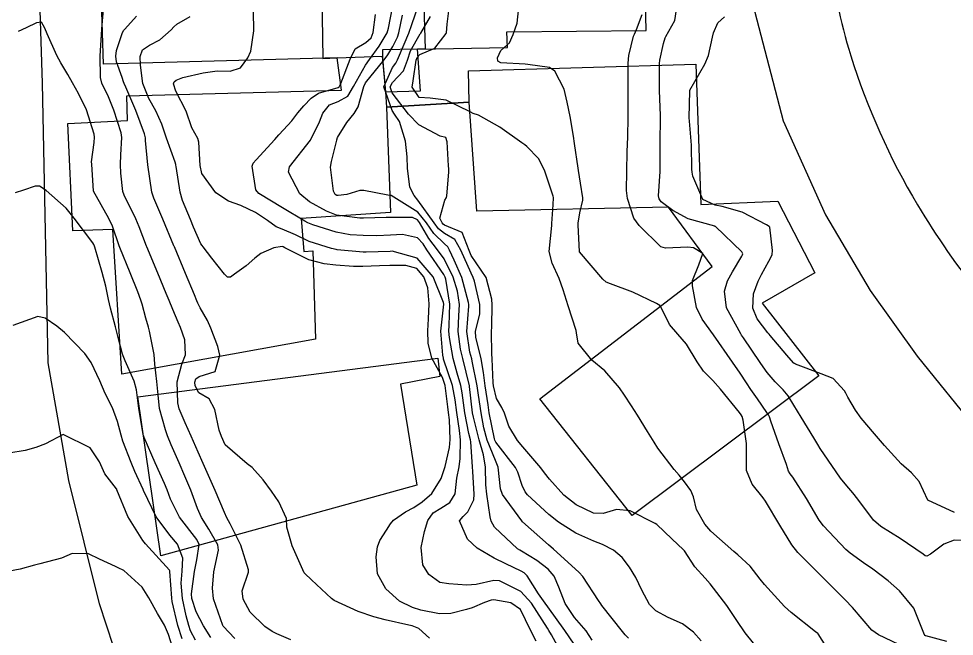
# Model space of a CAD drawing. Header units: metres. Extents: x 318500 to 325275, y 7408834 to 7428799.
# Drawn here: x 320299.1 to 320368.3, y 7413382.4 to 7413428 of the extents above; entities that cross this region are included whole.
import ezdxf

# ---------------------------------------------------------------- set-up
doc = ezdxf.new("R2010")
doc.units = ezdxf.units.M
doc.header["$MEASUREMENT"] = 0
for name, color, linetype in [('Curvas de Nivel 1m', 11, 'Continuous'), ('Curvas de Nivel 5m', 15, 'Continuous'), ('Edificações', 30, 'Continuous'), ('Vias Primárias', 230, 'Continuous')]:
    doc.layers.add(name, color=color, linetype=linetype)

msp = doc.modelspace()

# ---------------------------------------------------------------- linework, layer by layer
at = {"layer": 'Curvas de Nivel 1m', "flags": 128}
for points, elevation in [([(320319.249, 7413382.123), (320318.205, 7413382.569), (320317.858, 7413382.747), (320317.304, 7413383.104), (320316.226, 7413384.172), (320315.717, 7413385.125), (320315.629, 7413385.746), (320316.109, 7413387.122), (320316.109, 7413387.284), (320315.534, 7413389.128), (320314.748, 7413390.702), (320314.51, 7413391.138), (320314.326, 7413391.527), (320313.633, 7413393.151), (320313.243, 7413394.041), (320312.743, 7413395.164), (320312.382, 7413395.992), (320311.866, 7413397.178), (320311.432, 7413398.167), (320310.989, 7413399.192), (320310.878, 7413399.637), (320310.84, 7413401.194), (320311.171, 7413402.488), (320311.442, 7413403.186), (320311.396, 7413404.287), (320311.074, 7413405.192), (320310.913, 7413405.593), (320310.523, 7413406.526), (320310.242, 7413407.203), (320310.026, 7413407.717), (320309.401, 7413409.212), (320308.589, 7413411.173), (320308.57, 7413411.22), (320308.029, 7413412.654), (320307.782, 7413413.232), (320306.91, 7413414.972), (320306.814, 7413415.247), (320306.66, 7413416.601), (320306.639, 7413417.25), (320306.677, 7413417.958), (320306.744, 7413419.249), (320306.695, 7413419.584), (320306.159, 7413421.258), (320305.753, 7413422.247), (320305.271, 7413423.272), (320305.172, 7413423.691), (320305.127, 7413425.275), (320305.229, 7413426.838), (320305.262, 7413427.273), (320305.381, 7413428.712)], 738), ([(320339.437, 7413380.808), (320338.523, 7413382.501), (320338.313, 7413382.819), (320338.212, 7413382.981), (320337.051, 7413384.838), (320336.253, 7413385.688), (320334.667, 7413386.471), (320334.264, 7413386.509), (320332.943, 7413386.209), (320332.259, 7413386.158), (320330.917, 7413386.264), (320330.261, 7413386.351), (320329.446, 7413386.942), (320329.003, 7413387.675), (320328.869, 7413388.951), (320329.133, 7413390.123), (320329.369, 7413390.944), (320329.764, 7413391.503), (320330.334, 7413391.853), (320330.996, 7413392.264), (320331.382, 7413392.915), (320331.525, 7413394.076), (320331.682, 7413394.91), (320331.77, 7413395.519), (320331.786, 7413396.909), (320331.719, 7413397.602), (320331.51, 7413398.914), (320331.387, 7413399.863), (320331.195, 7413400.919), (320330.542, 7413402.866), (320330.525, 7413402.929), (320330.483, 7413403.158), (320330.327, 7413404.933), (320330.528, 7413406.703), (320330.549, 7413406.93), (320330.532, 7413407.057), (320329.756, 7413408.942), (320328.581, 7413410.338), (320326.731, 7413410.835), (320326.588, 7413410.83), (320324.82, 7413410.773), (320324.587, 7413410.779), (320322.674, 7413410.953), (320322.589, 7413410.961), (320322.241, 7413411.043), (320320.595, 7413411.57), (320319.576, 7413412.051), (320318.604, 7413412.471), (320318.158, 7413412.649), (320317.515, 7413413.106), (320316.619, 7413413.711), (320315.542, 7413414.215), (320314.631, 7413414.552), (320313.688, 7413415.154), (320312.661, 7413416.573), (320312.534, 7413417.172), (320312.424, 7413418.911), (320312.349, 7413419.175), (320311.927, 7413419.956), (320311.494, 7413421.188), (320310.742, 7413422.659), (320310.562, 7413423.202), (320310.598, 7413423.355), (320310.753, 7413423.473), (320311.244, 7413423.682), (320312.759, 7413424.023), (320313.782, 7413424.176), (320314.76, 7413424.15), (320315.513, 7413424.382), (320316.062, 7413425.127), (320316.286, 7413425.616), (320316.5, 7413427.123), (320316.493, 7413427.435), (320316.448, 7413429.124)], 741), ([(320341.523, 7413382.1), (320341.091, 7413382.787), (320340.224, 7413383.761), (320339.533, 7413384.807), (320339.05, 7413386.021), (320338.721, 7413386.815), (320338.275, 7413387.342), (320337.425, 7413387.977), (320336.288, 7413388.679), (320336.177, 7413388.74), (320336.007, 7413388.854), (320334.314, 7413390.452), (320334.048, 7413390.883), (320333.989, 7413391.219), (320333.732, 7413392.886), (320333.666, 7413393.578), (320333.634, 7413394.887), (320333.491, 7413395.781), (320333.174, 7413396.892), (320332.737, 7413398.585), (320332.681, 7413398.897), (320332.449, 7413400.831), (320332.443, 7413400.893), (320331.948, 7413402.908), (320331.788, 7413403.613), (320331.607, 7413404.914), (320331.669, 7413406.06), (320331.71, 7413406.912), (320331.565, 7413407.895), (320331.243, 7413408.92), (320330.58, 7413410.27), (320330.096, 7413410.937), (320329.44, 7413411.789), (320328.761, 7413412.958), (320328.613, 7413413.151), (320328.245, 7413413.334), (320326.615, 7413413.331), (320326.279, 7413413.321), (320324.614, 7413413.293), (320324.334, 7413413.294), (320322.617, 7413413.516), (320321.875, 7413413.794), (320320.631, 7413414.487), (320319.901, 7413415.071), (320319.071, 7413416.677), (320319.136, 7413417.083), (320320.69, 7413419.06), (320321.349, 7413420.415), (320321.609, 7413421.051), (320322.11, 7413421.665), (320322.733, 7413421.913), (320323.463, 7413422.306), (320323.883, 7413423.023), (320324.766, 7413424.594), (320325.069, 7413425.006), (320325.784, 7413425.996), (320326.363, 7413426.987), (320326.471, 7413427.319), (320326.776, 7413428.981)], 743), ([(320359.01, 7413381.359), (320358.241, 7413382.56), (320358.21, 7413382.591), (320358.056, 7413382.718), (320356.233, 7413384.139), (320355.75, 7413384.587), (320354.264, 7413386.206), (320353.954, 7413386.615), (320353.22, 7413387.566), (320352.288, 7413388.406), (320352.008, 7413388.643), (320350.312, 7413390.159), (320349.848, 7413390.667), (320349.252, 7413391.761), (320349.019, 7413392.68), (320348.816, 7413393.145), (320348.361, 7413393.804), (320347.968, 7413394.298), (320347.603, 7413394.702), (320346.394, 7413396.287), (320346.114, 7413396.723), (320345.616, 7413397.524), (320344.882, 7413398.735), (320344.437, 7413399.409), (320343.908, 7413400.211), (320343.543, 7413400.754), (320342.468, 7413401.994), (320341.494, 7413402.785), (320340.499, 7413404.034), (320340.37, 7413404.801), (320340.331, 7413404.983), (320339.753, 7413406.808), (320339.38, 7413407.979), (320339.085, 7413408.815), (320338.577, 7413409.956), (320338.352, 7413410.824), (320338.542, 7413412.753), (320338.549, 7413412.821), (320338.548, 7413412.884), (320338.632, 7413414.264), (320338.659, 7413414.801), (320338.659, 7413414.82), (320338.642, 7413414.921), (320338.001, 7413416.83), (320337.546, 7413417.704), (320336.687, 7413418.58), (320336.535, 7413418.699), (320336.326, 7413418.855), (320334.707, 7413420.003), (320333.109, 7413420.896), (320332.722, 7413421.027), (320332.493, 7413421.134), (320330.736, 7413421.996), (320329.542, 7413422.144), (320328.739, 7413422.197), (320328.223, 7413422.965), (320328.283, 7413423.437), (320328.516, 7413424.963), (320328.574, 7413425.161), (320328.776, 7413425.382), (320329.881, 7413425.846), (320330.734, 7413426.931), (320330.742, 7413426.989), (320330.81, 7413427.61), (320330.954, 7413428.802)], 747), ([(320364.203, 7413381.775), (320362.693, 7413382.495), (320362.215, 7413382.83), (320360.774, 7413384.522), (320360.248, 7413385.077), (320358.759, 7413386.553), (320358.518, 7413386.802), (320358.275, 7413387.053), (320356.739, 7413388.576), (320356.298, 7413389.135), (320355.417, 7413390.594), (320354.347, 7413392.378), (320354.177, 7413392.613), (320353.364, 7413393.629), (320352.951, 7413394.631), (320352.931, 7413396.093), (320352.929, 7413396.632), (320352.697, 7413398.364), (320352.615, 7413398.637), (320352.55, 7413398.757), (320352.433, 7413398.915), (320351.017, 7413400.654), (320350.459, 7413401.28), (320349.771, 7413401.972), (320349.295, 7413402.678), (320348.499, 7413403.976), (320347.858, 7413404.7), (320347.245, 7413405.437), (320346.604, 7413406.719), (320346.531, 7413406.818), (320346.274, 7413406.982), (320344.546, 7413407.81), (320342.89, 7413408.43), (320342.557, 7413408.563), (320342.304, 7413408.774), (320340.59, 7413410.8), (320340.482, 7413412.801), (320340.49, 7413412.923), (320340.623, 7413413.671), (320340.83, 7413414.604), (320340.831, 7413414.797), (320340.656, 7413415.871), (320340.523, 7413416.801), (320340.496, 7413416.978), (320340.228, 7413418.805), (320340.148, 7413419.356), (320339.904, 7413420.808), (320339.686, 7413421.86), (320339.451, 7413422.813), (320338.763, 7413424.146), (320338.361, 7413424.421), (320336.768, 7413424.649), (320336.574, 7413424.659), (320334.769, 7413424.773), (320334.552, 7413424.882), (320334.517, 7413425.139), (320334.782, 7413425.681), (320335.408, 7413426.254), (320335.679, 7413426.867), (320335.969, 7413427.706), (320336.094, 7413428.861)], 748), ([(320329.501, 7413382.239), (320328.705, 7413382.953), (320328.213, 7413383.149), (320327.96, 7413383.216), (320326.219, 7413383.609), (320325.387, 7413383.829), (320324.228, 7413384.22), (320322.453, 7413385.037), (320322.242, 7413385.182), (320320.763, 7413386.555), (320320.269, 7413387.016), (320320.237, 7413387.06), (320319.628, 7413388.414), (320319.326, 7413389.074), (320318.936, 7413390.456), (320318.925, 7413391.081), (320318.339, 7413392.328), (320317.81, 7413393.098), (320317.199, 7413393.948), (320316.367, 7413394.846), (320316.013, 7413395.124), (320314.391, 7413396.533), (320314.106, 7413397.144), (320313.95, 7413397.604), (320313.618, 7413399.152), (320313.202, 7413399.923), (320312.442, 7413400.366), (320312.164, 7413400.891), (320312.14, 7413401.175), (320312.215, 7413401.412), (320312.456, 7413401.575), (320313.651, 7413401.963), (320313.988, 7413403.147), (320313.829, 7413403.811), (320313.328, 7413405.158), (320313.069, 7413405.715), (320312.525, 7413406.658), (320312.357, 7413407.002), (320312.286, 7413407.174), (320312.105, 7413407.608), (320311.447, 7413409.187), (320310.625, 7413411.163), (320310.608, 7413411.2), (320310.59, 7413411.241), (320309.776, 7413413.208), (320309.096, 7413414.752), (320308.952, 7413415.217), (320308.67, 7413417.22), (320308.499, 7413419.034), (320308.478, 7413419.223), (320308.408, 7413419.511), (320307.766, 7413421.234), (320307.025, 7413422.967), (320306.917, 7413423.247), (320306.873, 7413423.37), (320306.754, 7413423.689), (320306.336, 7413424.827), (320306.284, 7413425.257), (320306.346, 7413425.687), (320306.796, 7413427.015), (320306.88, 7413427.167), (320306.953, 7413427.248), (320307.828, 7413428.222)], 739), ([(320340.2, 7413381.809), (320339.495, 7413382.807), (320338.236, 7413384.553), (320338.04, 7413384.823), (320337.556, 7413385.524), (320336.727, 7413386.843), (320336.492, 7413387.067), (320336.273, 7413387.189), (320335.138, 7413387.726), (320334.283, 7413388.154), (320333.019, 7413388.893), (320332.3, 7413389.559), (320331.723, 7413390.909), (320331.989, 7413391.241), (320332.33, 7413391.583), (320332.774, 7413392.465), (320332.802, 7413392.895), (320332.695, 7413394.568), (320332.68, 7413394.897), (320332.552, 7413396.744), (320332.52, 7413396.899), (320332.407, 7413397.363), (320332.111, 7413398.905), (320331.92, 7413400.383), (320331.818, 7413400.909), (320331.541, 7413401.837), (320331.256, 7413402.918), (320330.972, 7413404.454), (320330.918, 7413404.924), (320330.94, 7413405.349), (320331.008, 7413406.923), (320330.707, 7413408.779), (320330.657, 7413408.929), (320330.563, 7413409.114), (320329.308, 7413410.949), (320329.015, 7413411.375), (320328.599, 7413411.83), (320327.499, 7413412.073), (320326.6, 7413412.022), (320325.59, 7413411.986), (320324.6, 7413411.999), (320323.638, 7413412.062), (320322.602, 7413412.24), (320320.871, 7413412.793), (320320.608, 7413412.888), (320320.492, 7413412.945), (320320.278, 7413413.065), (320318.624, 7413414.041), (320316.864, 7413415.117), (320316.644, 7413415.388), (320316.369, 7413417.123), (320316.442, 7413417.353), (320316.675, 7413417.6), (320318.046, 7413419.1), (320318.346, 7413419.445), (320318.701, 7413419.808), (320319.308, 7413420.484), (320319.749, 7413421.075), (320320.198, 7413421.597), (320320.736, 7413422.143), (320321.284, 7413422.513), (320322.749, 7413422.946), (320322.809, 7413422.979), (320322.849, 7413423.039), (320322.941, 7413423.226), (320323.63, 7413425.027), (320324, 7413425.804), (320324.789, 7413426.278), (320325.177, 7413426.622), (320325.336, 7413427.002), (320325.492, 7413428.328)], 742), ([(320344.205, 7413382.251), (320343.965, 7413382.501), (320343.772, 7413382.747), (320342.239, 7413384.67), (320342.162, 7413384.771), (320341.989, 7413385.029), (320340.834, 7413386.792), (320340.571, 7413387.093), (320340.276, 7413387.361), (320338.66, 7413388.816), (320338.295, 7413389.137), (320336.373, 7413390.849), (320336.321, 7413390.905), (320334.9, 7413392.872), (320334.757, 7413393.277), (320334.566, 7413394.877), (320334.378, 7413395.383), (320333.771, 7413396.886), (320333.521, 7413397.782), (320333.315, 7413398.891), (320333.128, 7413400.208), (320333.024, 7413400.894), (320332.658, 7413402.717), (320332.618, 7413402.899), (320332.487, 7413403.392), (320332.267, 7413404.904), (320332.402, 7413406.775), (320332.413, 7413406.902), (320332.389, 7413407.045), (320331.881, 7413408.91), (320331.321, 7413410.177), (320330.986, 7413410.924), (320330.843, 7413411.176), (320330.595, 7413411.38), (320329.809, 7413412.148), (320329.285, 7413412.95), (320328.622, 7413413.736), (320326.666, 7413414.953), (320326.64, 7413414.962), (320326.411, 7413414.983), (320324.645, 7413415.318), (320324.339, 7413415.32), (320323.391, 7413415.029), (320322.73, 7413414.948), (320322.639, 7413414.962), (320322.521, 7413415.041), (320322.405, 7413415.281), (320322.172, 7413417.045), (320322.244, 7413417.475), (320322.637, 7413419.041), (320322.646, 7413419.085), (320322.693, 7413419.246), (320323.38, 7413420.36), (320323.916, 7413421.022), (320324.226, 7413421.519), (320324.639, 7413423.012), (320324.753, 7413423.275), (320326.145, 7413424.989), (320326.412, 7413425.349), (320326.785, 7413425.977), (320327.122, 7413426.65), (320327.235, 7413426.976), (320327.51, 7413428.283)], 744), ([(320353.456, 7413381.875), (320352.839, 7413382.631), (320352.224, 7413383.556), (320351.49, 7413384.648), (320350.264, 7413386.249), (320349.876, 7413386.666), (320349.124, 7413387.523), (320348.354, 7413388.689), (320348.291, 7413388.769), (320347.414, 7413389.592), (320346.319, 7413390.634), (320346.197, 7413390.721), (320344.334, 7413391.66), (320343.328, 7413391.762), (320342.33, 7413391.463), (320341.627, 7413391.484), (320340.339, 7413392.09), (320339.436, 7413392.809), (320338.362, 7413393.983), (320338.007, 7413394.466), (320337.735, 7413394.83), (320336.393, 7413396.378), (320336.013, 7413396.856), (320335.362, 7413397.92), (320335.035, 7413398.871), (320334.848, 7413399.287), (320334.441, 7413399.959), (320334.237, 7413400.882), (320334.216, 7413401.12), (320334.138, 7413402.883), (320334.113, 7413403.257), (320334.084, 7413404.884), (320334.114, 7413405.284), (320334.137, 7413406.884), (320334.112, 7413407.309), (320333.687, 7413408.889), (320332.584, 7413410.522), (320332.433, 7413410.902), (320331.919, 7413412.227), (320330.608, 7413412.773), (320330.511, 7413412.834), (320330.444, 7413412.932), (320330.267, 7413413.283), (320330.635, 7413414.614), (320330.75, 7413414.816), (320330.778, 7413414.928), (320330.917, 7413416.676), (320330.914, 7413416.926), (320330.903, 7413417.157), (320330.795, 7413418.928), (320330.695, 7413419.245), (320330.277, 7413419.356), (320328.708, 7413420.183), (320327.951, 7413420.968), (320326.743, 7413422.536), (320326.576, 7413422.983), (320326.753, 7413423.315), (320327.568, 7413424.165), (320327.861, 7413424.969), (320328.1, 7413425.647), (320328.799, 7413426.905), (320328.822, 7413426.938), (320328.845, 7413426.959), (320329.575, 7413428.192)], 746), ([(320367.765, 7413381.986), (320366.21, 7413382.408), (320366.177, 7413382.418), (320366.143, 7413382.451), (320366.061, 7413382.603), (320365.309, 7413384.464), (320364.259, 7413385.741), (320363.411, 7413386.489), (320362.278, 7413387.345), (320361.588, 7413387.816), (320360.604, 7413388.525), (320360.294, 7413388.807), (320358.631, 7413390.555), (320358.326, 7413390.976), (320357.384, 7413392.57), (320356.366, 7413394.143), (320356.176, 7413394.391), (320356.059, 7413394.585), (320355.896, 7413395.068), (320355.334, 7413396.596), (320354.741, 7413398.289), (320354.636, 7413398.607), (320354.566, 7413398.742), (320354.433, 7413398.927), (320353.745, 7413399.922), (320353.272, 7413400.628), (320352.946, 7413401.121), (320352.468, 7413401.826), (320351.904, 7413402.646), (320350.51, 7413404.66), (320349.668, 7413405.82), (320349.253, 7413406.679), (320348.949, 7413408.289), (320348.959, 7413408.684), (320349.41, 7413409.845), (320349.723, 7413410.673), (320349.009, 7413411.099), (320348.595, 7413411.142), (320346.947, 7413411.068), (320346.595, 7413411.176), (320344.994, 7413412.736), (320344.618, 7413413.293), (320344.131, 7413414.748), (320344.063, 7413415.335), (320344.089, 7413416.749), (320344.111, 7413418.175), (320344.142, 7413418.748), (320344.167, 7413419.279), (320344.189, 7413420.748), (320344.192, 7413421.284), (320344.192, 7413422.748), (320344.183, 7413424.167), (320344.18, 7413424.749), (320344.227, 7413425.3), (320344.592, 7413426.743), (320344.654, 7413426.89), (320344.807, 7413427.218), (320345.234, 7413428.326)], 749), ([(320368.337, 7413391.538), (320366.35, 7413392.45), (320365.716, 7413393.812), (320365.136, 7413394.469), (320364.38, 7413395.14), (320363.144, 7413396.493), (320362.413, 7413397.346), (320361.427, 7413398.515), (320361.013, 7413399.099), (320360.445, 7413400.045), (320360.276, 7413400.36), (320360.19, 7413400.534), (320359.359, 7413401.442), (320358.468, 7413401.779), (320356.572, 7413402.485), (320356.479, 7413402.531), (320356.453, 7413402.554), (320356.425, 7413402.581), (320355.925, 7413403.152), (320354.686, 7413404.607), (320354.606, 7413404.704), (320354.512, 7413404.81), (320353.737, 7413405.836), (320353.401, 7413406.627), (320353.469, 7413407.703), (320353.814, 7413408.621), (320354.062, 7413409.123), (320354.582, 7413410.102), (320354.771, 7413410.423), (320354.845, 7413410.606), (320354.87, 7413410.883), (320354.658, 7413412.609), (320354.611, 7413412.68), (320354.431, 7413412.795), (320352.626, 7413413.729), (320351.151, 7413414.136), (320350.634, 7413414.253), (320349.71, 7413414.674), (320348.962, 7413416.389), (320348.916, 7413416.686), (320348.899, 7413416.913), (320348.865, 7413418.687), (320348.716, 7413420.443), (320348.7, 7413420.69), (320348.699, 7413420.711), (320348.738, 7413422.69), (320348.751, 7413422.742), (320349.868, 7413424.674), (320350.139, 7413425.31), (320350.435, 7413426.665), (320350.497, 7413426.973), (320350.816, 7413427.719), (320351.315, 7413428.163)], 751), ([(320315.101, 7413382.231), (320314.246, 7413383.14), (320314.211, 7413383.184), (320313.53, 7413385.151), (320313.456, 7413385.948), (320313.552, 7413387.151), (320313.888, 7413388.748), (320313.846, 7413389.147), (320313.173, 7413390.291), (320312.624, 7413391.165), (320312.33, 7413391.839), (320311.839, 7413393.178), (320311.402, 7413394.226), (320310.975, 7413395.191), (320310.39, 7413396.532), (320310.123, 7413397.203), (320309.971, 7413397.64), (320309.533, 7413399.209), (320309.416, 7413400.235), (320309.326, 7413401.211), (320309.189, 7413402.493), (320309.127, 7413403.214), (320308.784, 7413404.94), (320308.708, 7413405.218), (320308.517, 7413405.897), (320308.235, 7413406.932), (320308.149, 7413407.226), (320307.933, 7413407.835), (320307.362, 7413409.238), (320306.588, 7413411.108), (320306.54, 7413411.251), (320306.044, 7413412.698), (320305.786, 7413413.262), (320304.64, 7413415.28), (320304.509, 7413417.282), (320304.505, 7413417.448), (320304.686, 7413418.875), (320304.711, 7413419.28), (320304.693, 7413419.501), (320304.114, 7413421.286), (320303.525, 7413422.505), (320303.094, 7413423.297), (320302.756, 7413423.913), (320302.229, 7413424.772), (320301.938, 7413425.312), (320301.211, 7413426.906), (320301.034, 7413427.326), (320300.806, 7413427.757), (320300.429, 7413427.712), (320299.667, 7413427.347), (320299.065, 7413427.087)], 737), ([(320313.333, 7413382.285), (320312.775, 7413383.162), (320312.225, 7413384.179), (320311.917, 7413385.175), (320311.892, 7413385.529), (320312.102, 7413387.173), (320312.279, 7413388.038), (320312.447, 7413389.168), (320312.296, 7413389.542), (320311.01, 7413391.19), (320310.34, 7413392.51), (320310.089, 7413393.203), (320309.893, 7413393.667), (320309.209, 7413395.212), (320308.398, 7413397.063), (320308.341, 7413397.221), (320308.312, 7413397.31), (320307.992, 7413399.227), (320307.82, 7413400.605), (320307.652, 7413401.232), (320306.984, 7413402.731), (320306.797, 7413403.245), (320306.497, 7413404.378), (320306.27, 7413405.254), (320305.889, 7413406.625), (320305.754, 7413407.262), (320305.563, 7413408.246), (320305.293, 7413409.269), (320304.73, 7413411.136), (320304.684, 7413411.279), (320304.657, 7413411.345), (320304.592, 7413411.46), (320303.214, 7413413.294), (320302.621, 7413414.024), (320301.154, 7413415.322), (320300.645, 7413415.651), (320300.325, 7413415.655), (320299.463, 7413415.348), (320298.84, 7413415.154)], 736), ([(320311.199, 7413382.184), (320310.891, 7413383.19), (320310.473, 7413384.96), (320310.434, 7413385.197), (320310.298, 7413387.171), (320310.295, 7413387.2), (320310.298, 7413387.227), (320310.271, 7413387.276), (320308.487, 7413389.218), (320308.294, 7413389.46), (320307.195, 7413391.237), (320306.381, 7413393.218), (320306.367, 7413393.25), (320306.35, 7413393.284), (320305.475, 7413394.378), (320305.076, 7413395.269), (320304.385, 7413396.312), (320302.4, 7413397.3), (320301.098, 7413396.61), (320300.385, 7413396.339), (320299.598, 7413396.125), (320298.378, 7413395.907)], 734), ([(320310.515, 7413381.517), (320310.203, 7413382.525), (320309.905, 7413383.203), (320309.372, 7413384.059), (320308.727, 7413385.215), (320308.252, 7413386.024), (320306.883, 7413387.241), (320306.477, 7413387.452), (320306.273, 7413387.539), (320305.097, 7413388.086), (320304.282, 7413388.483), (320303.063, 7413388.511), (320302.279, 7413388.151), (320300.677, 7413387.727), (320300.273, 7413387.633), (320299.218, 7413387.346), (320298.435, 7413387.19)], 733)]:
    msp.add_lwpolyline(points, dxfattribs=dict(at, elevation=elevation))
at = {"layer": 'Curvas de Nivel 5m', "flags": 128}
for points, elevation in [([(320349.584, 7413382.049), (320349.026, 7413382.678), (320348.219, 7413383.306), (320347.15, 7413383.783), (320346.233, 7413384.253), (320345.765, 7413384.725), (320345.197, 7413385.789), (320344.756, 7413386.735), (320344.278, 7413387.492), (320343.733, 7413388.196), (320343.096, 7413388.758), (320342.296, 7413389.176), (320341.658, 7413389.421), (320340.308, 7413390.011), (320339.027, 7413390.813), (320338.328, 7413391.379), (320336.741, 7413392.844), (320336.567, 7413393.061), (320336.357, 7413393.515), (320336.026, 7413394.514), (320335.85, 7413394.858), (320334.398, 7413396.738), (320334.328, 7413396.881), (320334.298, 7413396.984), (320333.92, 7413398.885), (320333.826, 7413399.496), (320333.618, 7413400.888), (320333.478, 7413401.877), (320333.314, 7413402.892), (320332.923, 7413404.477), (320332.902, 7413404.896), (320333.207, 7413406.21), (320333.206, 7413406.893), (320332.828, 7413408.625), (320332.732, 7413408.898), (320332.565, 7413409.211), (320331.804, 7413410.912), (320331.38, 7413411.701), (320330.602, 7413412.145), (320330.161, 7413412.492), (320329.852, 7413412.941), (320328.635, 7413414.611), (320328.355, 7413414.963), (320328.035, 7413415.58), (320327.877, 7413416.968), (320327.841, 7413417.805), (320327.721, 7413418.97), (320327.265, 7413420.421), (320326.918, 7413420.978), (320326.724, 7413421.251), (320326.111, 7413422.99), (320326.764, 7413424.429), (320327.01, 7413424.735), (320327.124, 7413424.976), (320327.616, 7413426.143), (320327.975, 7413426.968), (320328.182, 7413427.594), (320328.649, 7413428.962)], 745), ([(320369.251, 7413389.465), (320368.306, 7413389.485), (320367.545, 7413389.188), (320366.552, 7413388.446), (320366.288, 7413388.296), (320366.162, 7413388.325), (320366.002, 7413388.454), (320364.307, 7413389.614), (320362.884, 7413390.494), (320362.327, 7413390.972), (320361.173, 7413392.518), (320360.814, 7413392.982), (320360.36, 7413393.51), (320359.905, 7413394.076), (320359.573, 7413394.542), (320358.396, 7413396.267), (320358.213, 7413396.562), (320357.917, 7413397.055), (320356.985, 7413398.574), (320356.439, 7413399.452), (320356.015, 7413400.156), (320355.659, 7413400.592), (320355.051, 7413401.193), (320354.469, 7413401.866), (320354.162, 7413402.302), (320353.946, 7413402.618), (320352.713, 7413404.431), (320352.571, 7413404.639), (320352.546, 7413404.675), (320352.511, 7413404.727), (320351.47, 7413406.651), (320351.312, 7413407.889), (320351.543, 7413408.65), (320351.902, 7413409.314), (320352.588, 7413410.475), (320352.645, 7413410.583), (320352.666, 7413410.639), (320352.657, 7413410.705), (320352.592, 7413410.803), (320350.643, 7413412.66), (320350.61, 7413412.675), (320350.588, 7413412.683), (320348.618, 7413413.234), (320347.489, 7413413.845), (320346.637, 7413414.488), (320346.473, 7413414.722), (320346.436, 7413414.93), (320346.554, 7413416.721), (320346.559, 7413416.833), (320346.558, 7413418.721), (320346.559, 7413418.855), (320346.581, 7413420.721), (320346.579, 7413420.864), (320346.515, 7413422.722), (320346.508, 7413422.967), (320346.508, 7413424.723), (320346.535, 7413424.961), (320346.792, 7413426.187), (320346.913, 7413426.604), (320346.976, 7413426.717), (320347.641, 7413427.884), (320347.769, 7413428.706)], 750), ([(320337.383, 7413382.013), (320336.974, 7413382.839), (320336.233, 7413384.362), (320335.511, 7413384.861), (320334.243, 7413385.075), (320334.062, 7413385.063), (320333.57, 7413384.887), (320332.649, 7413384.481), (320332.232, 7413384.358), (320331.077, 7413384.067), (320330.227, 7413384.037), (320328.856, 7413384.325), (320328.233, 7413384.518), (320327.284, 7413384.97), (320326.254, 7413385.897), (320325.652, 7413386.989), (320325.55, 7413388.258), (320325.653, 7413388.99), (320325.816, 7413389.468), (320326.309, 7413390.215), (320326.604, 7413390.689), (320326.833, 7413390.975), (320327.711, 7413391.585), (320328.334, 7413391.909), (320328.962, 7413392.329), (320329.662, 7413392.94), (320330.361, 7413394.049), (320330.645, 7413394.926), (320330.975, 7413396.338), (320331.022, 7413396.921), (320330.968, 7413398.376), (320330.899, 7413398.923), (320330.85, 7413399.339), (320330.658, 7413400.927), (320330.459, 7413401.504), (320329.676, 7413402.942), (320329.399, 7413404.044), (320329.366, 7413404.947), (320329.416, 7413405.844), (320329.473, 7413406.946), (320329.365, 7413408.131), (320329.079, 7413408.952), (320328.569, 7413409.565), (320327.744, 7413409.797), (320326.572, 7413409.783), (320325.807, 7413409.756), (320324.57, 7413409.708), (320323.873, 7413409.718), (320322.572, 7413409.81), (320321.71, 7413409.912), (320320.577, 7413410.205), (320318.789, 7413411.087), (320318.663, 7413411.161), (320318.591, 7413411.178), (320317.973, 7413411.099), (320317.017, 7413410.68), (320316.578, 7413410.32), (320315.936, 7413409.76), (320315.083, 7413409.135), (320314.766, 7413408.929), (320314.557, 7413408.929), (320314.34, 7413409.143), (320313.397, 7413410.338), (320312.757, 7413411.167), (320312.677, 7413411.255), (320312.592, 7413411.394), (320312.046, 7413412.62), (320311.816, 7413413.182), (320311.231, 7413414.591), (320311.054, 7413415.194), (320310.756, 7413417.112), (320310.744, 7413417.199), (320310.73, 7413417.259), (320310.672, 7413417.42), (320310.049, 7413419.206), (320309.695, 7413420.22), (320309.257, 7413421.215), (320308.734, 7413422.134), (320308.303, 7413423.227), (320308.113, 7413424.579), (320308.083, 7413425.23), (320308.277, 7413425.728), (320308.783, 7413426.075), (320309.548, 7413426.453), (320310.396, 7413427.204), (320310.581, 7413427.424), (320310.806, 7413427.627), (320311.802, 7413428.198)], 740), ([(320312.199, 7413382.094), (320311.816, 7413382.786), (320311.685, 7413383.178), (320311.508, 7413383.893), (320311.219, 7413385.185), (320311.125, 7413386.319), (320311.206, 7413387.186), (320311.251, 7413388.156), (320310.853, 7413389.192), (320310.3, 7413389.858), (320309.273, 7413391.21), (320308.349, 7413393.169), (320308.328, 7413393.22), (320307.697, 7413394.563), (320307.422, 7413395.234), (320306.825, 7413396.812), (320306.684, 7413397.246), (320306.415, 7413398.266), (320306.048, 7413399.256), (320305.514, 7413400.337), (320305.105, 7413401.27), (320304.47, 7413402.616), (320304.012, 7413403.285), (320302.503, 7413404.842), (320301.931, 7413405.309), (320301.078, 7413405.884), (320300.517, 7413406.023), (320298.688, 7413405.357)], 735)]:
    msp.add_lwpolyline(points, dxfattribs=dict(at, elevation=elevation))
at = {"layer": 'Edificações'}
for points in [[(320328.87, 7413435.48), (320329.166, 7413425.78), (320328.612, 7413425.769), (320326.022, 7413425.713), (320326.019, 7413425.1), (320326.233, 7413422.627), (320326.233, 7413422.627), (320326.325, 7413421.499), (320332.428, 7413421.854), (320332.383, 7413424.176), (320349.198, 7413424.664), (320349.563, 7413414.291), (320355.251, 7413414.55), (320358.007, 7413409.246), (320354.108, 7413406.997), (320358.28, 7413401.643), (320344.487, 7413391.308), (320337.645, 7413399.941), (320350.405, 7413409.716), (320347.164, 7413414.094), (320332.999, 7413413.792), (320332.428, 7413421.854), (320326.325, 7413421.499), (320326.615, 7413413.692), (320320, 7413413.266), (320320.194, 7413410.81), (320320.874, 7413410.875), (320321.068, 7413404.333), (320306.745, 7413401.765), (320306.069, 7413412.449), (320303.106, 7413412.35), (320302.743, 7413420.276), (320307.155, 7413420.508), (320307.103, 7413422.322), (320322.985, 7413422.739), (320322.674, 7413425.122), (320305.394, 7413424.658), (320305.029, 7413435.551)], [(320321.425, 7413435.865), (320321.595, 7413425.093), (320322.674, 7413425.122), (320326.005, 7413425.259), (320326.233, 7413422.627), (320328.836, 7413422.692), (320328.612, 7413425.769), (320335.253, 7413425.9), (320335.22, 7413427.044), (320345.529, 7413427.146), (320345.431, 7413431.361)]]:
    msp.add_lwpolyline(points, dxfattribs=at)
msp.add_lwpolyline([(320309.625, 7413388.329), (320307.914, 7413400.082), (320330.102, 7413402.93), (320330.257, 7413401.584), (320327.354, 7413401.014), (320328.547, 7413393.558)], close=True, dxfattribs=at)
at = {"layer": 'Vias Primárias'}
for points in [[(320429.866, 7413273.097), (320409.072, 7413286.842), (320375.763, 7413310.286), (320353.242, 7413325.031), (320338.727, 7413335.421), (320327.708, 7413344.485), (320320.879, 7413353.057), (320315.214, 7413360.888), (320310.445, 7413369.741), (320307.161, 7413378.481), (320305.095, 7413384.785), (320302.817, 7413393.896), (320301.283, 7413402.581), (320300.87, 7413423.258), (320300.063, 7413448.712), (320299.262, 7413474.023), (320298.407, 7413490.575), (320297.175, 7413515.996), (320296.801, 7413533.512), (320296.801, 7413542.293), (320298.669, 7413553.119), (320302.034, 7413571.489), (320304.92, 7413582.071), (320309.46, 7413596.263)], [(320350.034, 7413488.502), (320350.607, 7413471.256), (320351.113, 7413459.609), (320351.452, 7413447.577), (320351.89, 7413438.748), (320352.799, 7413431.475), (320355.661, 7413420.469), (320358.794, 7413413.525), (320362.096, 7413407.927), (320365.566, 7413403.075), (320370.08, 7413397.519), (320379.746, 7413388.732), (320390.99, 7413380.96), (320404.862, 7413371.871), (320423.652, 7413359.108), (320433.02, 7413352.845)]]:
    msp.add_lwpolyline(points, dxfattribs=at)
msp.add_lwpolyline([(320356.426, 7413491.658), (320357.172, 7413470.081), (320358.232, 7413440.542), (320359.039, 7413433.048, 0.049031), (320360.655, 7413425.289, 0.05901), (320365.593, 7413414.266, 0.034256), (320370.267, 7413407.544, 0.078604), (320388.161, 7413391.275, 0.038478), (320392.336, 7413388.972, 0.140449), (320401.933, 7413387.54, 0.169749), (320407.863, 7413390.532, 0.150569), (320410.854, 7413396.445), (320411.166, 7413405.549), (320410.604, 7413422.256), (320410.52, 7413429.517), (320409.278, 7413460.467), (320408.219, 7413483.123)], format="xyb", dxfattribs=at)

doc.saveas('drawing.dxf')
